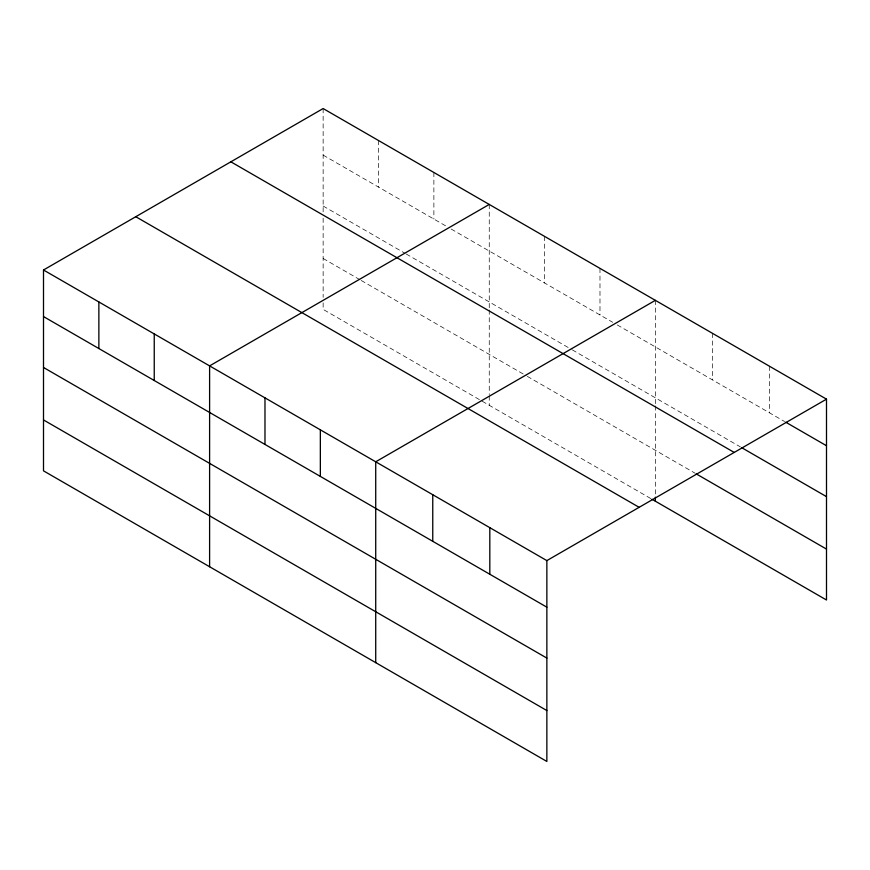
<?xml version="1.0" encoding="UTF-8"?>
<svg xmlns="http://www.w3.org/2000/svg" width="870" height="870" viewBox="0 0 870 870"><rect width="100%" height="100%" fill="white"/><g stroke="black" fill="none" stroke-linecap="round" stroke-linejoin="round"><path stroke-width="0.65" stroke-dasharray="4.35 3.26" d="M323.14 155.121L446.571 226.385M451.182 229.049L612.676 322.281M617.287 324.945L784.588 421.537M323.14 206.027L405.039 253.311M406.192 253.986L571.155 349.218M572.308 349.881L740.348 446.897M323.14 258.488L360.06 279.803M361.213 280.466L526.165 375.699M527.318 376.362L694.945 473.139M650.749 498.532L323.14 309.394L323.14 302.695M769.45 366.216L769.45 412.793M712.41 333.275L712.41 379.864M655.36 300.346L655.36 404.561M655.36 405.909L655.36 495.846M599.985 268.373L599.985 314.962M544.62 236.412L544.62 282.989M489.255 204.439L489.255 308.654M489.255 310.003L489.255 394.578M489.255 395.915L489.255 405.3M433.88 172.477L433.88 219.055M378.515 140.505L378.515 187.083M323.14 108.543L323.14 212.758M323.14 218.142L323.14 297.344"/><path stroke-width="1.3" d="M43.5 269.994L546.86 560.606L546.86 761.457L43.5 470.844L43.5 269.994L323.14 108.543L826.5 399.156L826.5 600.006L651.902 499.206M489.255 204.439L209.605 365.889L209.605 566.751M655.36 300.346L375.72 461.796L375.72 662.646M546.86 560.606L826.5 399.156M785.751 422.2L826.5 445.734M741.512 447.571L826.5 496.639M230.865 161.82L734.215 452.433M696.109 473.813L826.5 549.101M135.785 216.717L639.135 507.319M43.5 316.571L546.86 607.184M43.5 367.477L546.86 658.09M43.5 419.938L546.86 710.551M655.36 497.183L655.36 501.196M489.81 527.666L489.81 574.243M432.76 494.725L432.76 541.314M320.345 429.823L320.345 476.412M264.98 397.862L264.98 444.439M154.24 333.928L154.24 380.505M98.865 301.955L98.865 348.533"/></g></svg>
